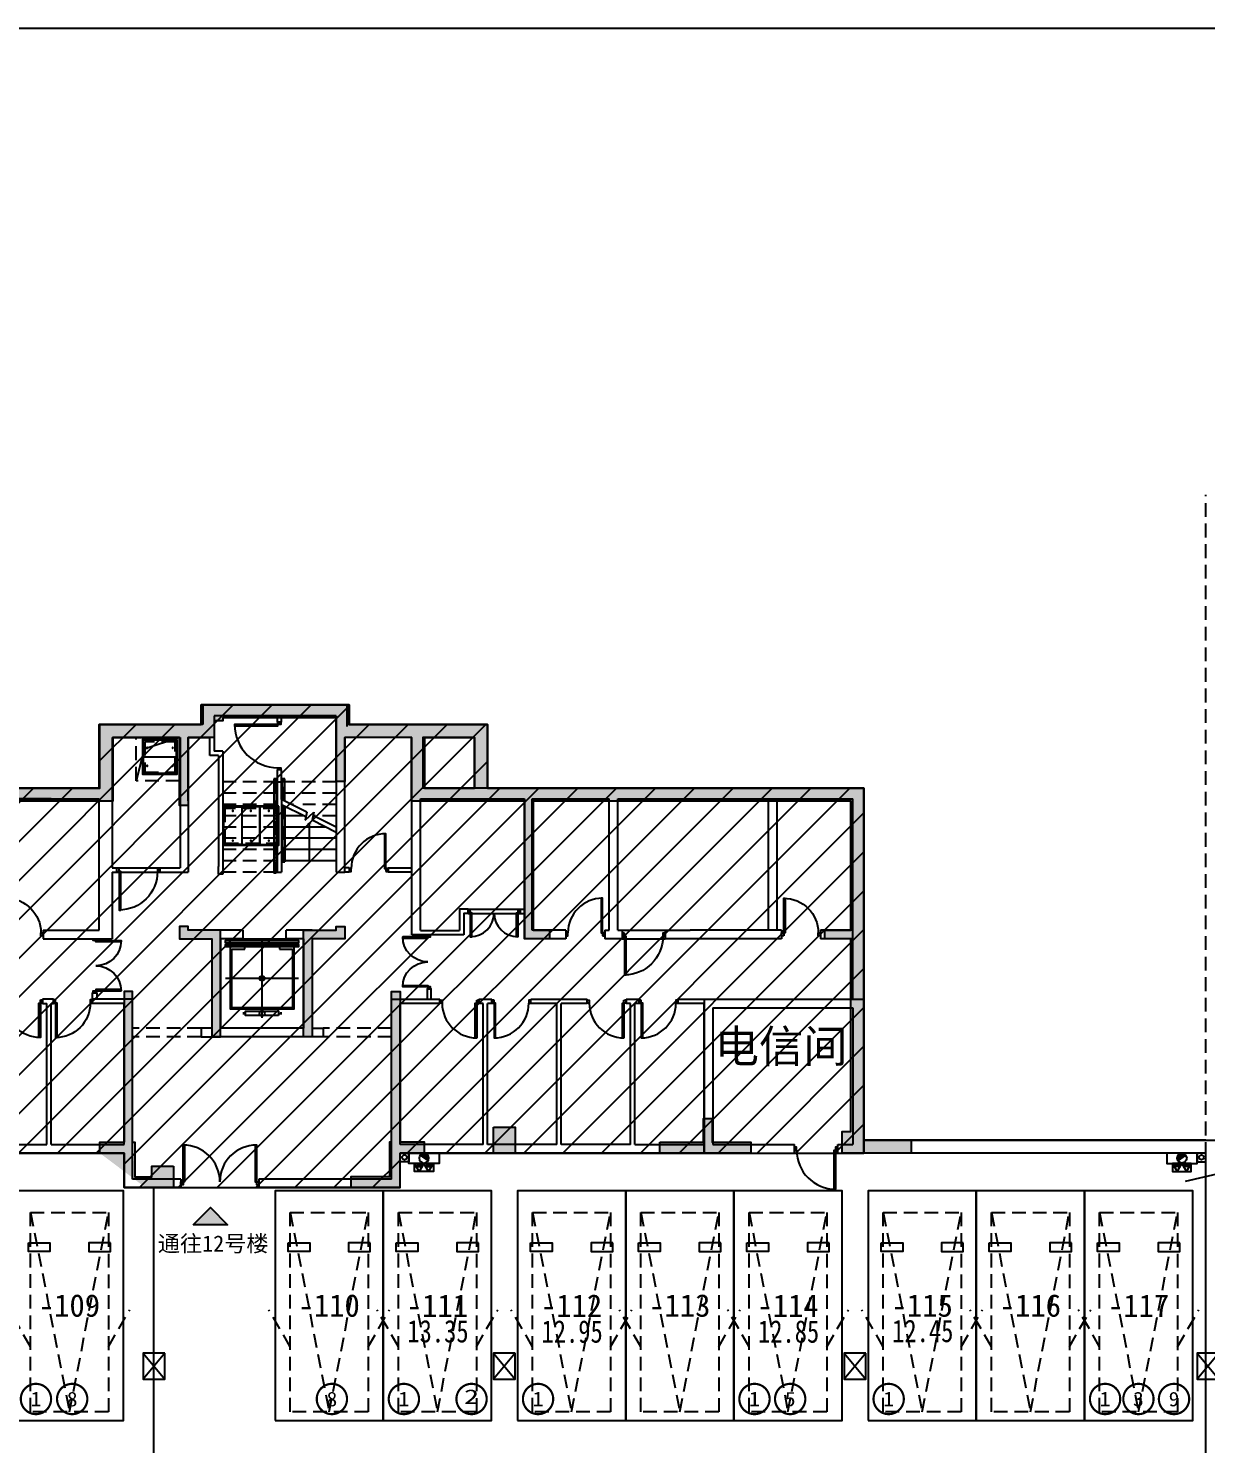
# Model space of a CAD drawing. Header units: millimetres. Extents: x 693907 to 1906102, y -24098 to 332602.
# Drawn here: x 800766 to 827967, y 299912 to 332602 of the extents above; entities that cross this region are included whole.
import ezdxf
from ezdxf.enums import TextEntityAlignment as Align

# ---------------------------------------------------------------- set-up
doc = ezdxf.new("R2010")
doc.units = ezdxf.units.MM
doc.header["$LTSCALE"] = 100
for name, pattern in [('A6-DK-B1F$0$HIDDEN2', [4.7625, 3.175, -1.5875]), ('X-143-BF$0$HIDDEN2', [4.7625, 3.175, -1.5875]), ('XG-CORE-143-BF$0$$0$HIDDEN2', [4.7625, 3.175, -1.5875]), ('XG-CORE-143-BF$0$$0$XG-CORE-143-1F$0$XU-CORE-28F-BF$0$XU-CORE-28F-1F$0$HIDDEN2', [4.7625, 3.175, -1.5875]), ('XG-CORE-143-BF$0$HIDDEN2', [4.7625, 3.175, -1.5875])]:
    doc.linetypes.add(name, pattern=pattern)
doc.layers.get('Defpoints').update_dxf_attribs({"color": 189})
for name, color, linetype in [('-ACO-TTLB', 153, 'Continuous'), ('A-HATCH', 251, 'Continuous'), ('A-ROOM-IDEN', 31, 'Continuous'), ('A-WIND-IDEN', 244, 'Continuous'), ('A6-DK-B1F$0$A-CONC', 30, 'Continuous'), ('A6-DK-B1F$0$A-DOOR', 190, 'Continuous'), ('A6-DK-B1F$0$A-PRKG', 175, 'A6-DK-B1F$0$HIDDEN2'), ('A6-DK-B1F$0$A-PRKG-SIGN', 252, 'Continuous'), ('A6-DK-B1F$0$A-VOID', 221, 'A6-DK-B1F$0$HIDDEN2'), ('A6-DK-B1F$0$A-WALL', 2, 'Continuous'), ('A6-DK-B1F$0$A-X-CLIP', 249, 'Continuous'), ('A6-DK-BG-B1F$0$A-STAIR', 142, 'Continuous'), ('A6-W-B1$0$S-WALL-S', 4, 'Continuous'), ('a_parking_number', 120, 'Continuous'), ('a_parking_price', 211, 'Continuous'), ('h-dxc$0$S-HATCH-X', 251, 'Continuous'), ('TP-DK-1(xhs)$0$P-J-DIM-L', 70, 'Continuous'), ('TP-DK-1(xhs)$0$P-X-L', 240, 'Continuous'), ('TP-DK-1(xhs)$0$P-X-M', 2, 'Continuous'), ('TP-DK-1(xhs)$0$P-X-X', 1, 'Continuous'), ('X-143-BF$0$A-DOOR', 190, 'Continuous'), ('X-143-BF$0$A-DRAIN', 152, 'Continuous'), ('X-143-BF$0$A-HOLE-FLOR', 242, 'Continuous'), ('X-143-BF$0$A-LOWER', 131, 'X-143-BF$0$HIDDEN2'), ('X-143-BF$0$A-STAIR', 142, 'Continuous'), ('X-143-BF$0$A-VOID', 221, 'X-143-BF$0$HIDDEN2'), ('X-143-BF$0$A6-143-BF(12#)$0$$0$A-WALL', 2, 'Continuous'), ('X-143-BF$0$A6-143-BF(12#)$0$A-DOOR', 190, 'Continuous'), ('X-143-BF$0$A6-143-BF(12#)$0$A-WALL', 2, 'Continuous'), ('X-143-BF$0$A6-143-BF(12#)$0$XU-143-SF$0$A-WALL', 2, 'Continuous'), ('X-143-BF$0$X23-BF$0$A-HATCH', 251, 'Continuous'), ('X143-12#-BFdwg$0$xref(dwg引用图层)', 7, 'Continuous'), ('XG-CORE-143-BF$0$$0$A-WALL', 2, 'Continuous'), ('XG-CORE-143-BF$0$$0$XG-CORE-143-1F$0$XU-CORE-28F-BF$0$XU-CORE-28F-1F$0$A-RAIL', 55, 'Continuous'), ('XG-CORE-143-BF$0$A-DRAIN', 152, 'Continuous'), ('XG-CORE-143-BF$0$A-EVTR', 193, 'Continuous'), ('XG-CORE-143-BF$0$A-HATCH', 251, 'Continuous'), ('XG-CORE-143-BF$0$A-INDEX', 134, 'Continuous'), ('XG-CORE-143-BF$0$A-LOWER', 131, 'XG-CORE-143-BF$0$HIDDEN2'), ('XG-CORE-143-BF$0$A-WALL', 2, 'Continuous'), ('XG-CORE-143-BF$0$A6-143-BF(12#)$0$A-DOOR', 190, 'Continuous'), ('XG-CORE-143-BF$0$A6-143-BF(12#)$0$A-STAIR', 142, 'Continuous'), ('XG-CORE-143-BF$0$A6-143-BF(12#)$0$XG-CORE-7F-1F$0$A-STAIR', 142, 'Continuous'), ('xref(dwg引用图层)', 7, 'Continuous')]:
    doc.layers.add(name, color=color, linetype=linetype)
doc.layers.add('A6-W-B1$0$S-EDIT', color=241, linetype='Continuous', plot=False)
doc.layers.add('XG-CORE-143-BF$0$$0$XG-CORE-143-1F$0$XU-CORE-28F-BF$0$XU-CORE-28F-1F$0$-ACO-PLTW', color=220, linetype='XG-CORE-143-BF$0$$0$XG-CORE-143-1F$0$XU-CORE-28F-BF$0$XU-CORE-28F-1F$0$HIDDEN2', plot=False)
doc.layers.add('LVTRY', color=6, linetype='Continuous', lineweight=18)
doc.layers.add('PUB_TEXT', color=7, linetype='Continuous', lineweight=15)
doc.layers.add('yichutu', color=7, linetype='Continuous', true_color=0xffffff, plot=False)
doc.styles.add('-黑体', font='simhei.ttf')
doc.styles.add('华文细黑', font='STXIHEI.TTF')
doc.styles.add('黑体', font='simhei.ttf', dxfattribs={"width": 0.8})

# ---------------------------------------------------------------- blocks, each defined once
blk = doc.blocks.new('*U371')
for points in [[(-850, 35), (-900, 35), (-900, -35), (-850, -35)], [(0, 35), (-50, 35), (-50, -35), (0, -35)], [(-815, -835), (-815, -35), (-850, -35), (-850, -835)]]:
    blk.add_lwpolyline(points, close=True)
blk.add_arc((-850, -35), 800, 270, 0)
blk = doc.blocks.new('*U369')
for points in [[(-85, 835), (-85, 35), (-50, 35), (-50, 835)], [(-900, -35), (-850, -35), (-850, 35), (-900, 35)], [(-50, -35), (0, -35), (0, 35), (-50, 35)]]:
    blk.add_lwpolyline(points, close=True)
blk.add_arc((-50, 35), 800, 90, 180)
blk = doc.blocks.new('*U370')
for points in [[(-815, 835), (-815, 35), (-850, 35), (-850, 835)], [(-850, -35), (-900, -35), (-900, 35), (-850, 35)], [(0, -35), (-50, -35), (-50, 35), (0, 35)]]:
    blk.add_lwpolyline(points, close=True)
blk.add_arc((-850, 35), 800, 0, 90)
blk = doc.blocks.new('*U372')
for points in [[(-1715, 885), (-1715, 35), (-1750, 35), (-1750, 885)], [(-85, 885), (-85, 35), (-50, 35), (-50, 885)], [(-1800, 35), (-1750, 35), (-1750, -35), (-1800, -35)], [(-50, 35), (0, 35), (0, -35), (-50, -35)]]:
    blk.add_lwpolyline(points, close=True)
for centre, start, end in [((-1750, 35), 0, 90), ((-50, 35), 90, 180)]:
    blk.add_arc(centre, 850, start, end)
blk = doc.blocks.new('*U377')
at = {"layer": 'X-143-BF$0$A-DRAIN'}
blk.add_lwpolyline([(50, 50), (50, 850), (850, 850), (850, 50)], close=True, dxfattribs=at)
at = {"layer": 'X-143-BF$0$A-HOLE-FLOR'}
blk.add_lwpolyline([(0, 0), (270, 817), (1000, 1000)], dxfattribs=at)
for points in [[(65, 835), (450, 835), (450, 65), (65, 65)], [(835, 835), (450, 835), (450, 65), (835, 65)]]:
    blk.add_lwpolyline(points, close=True, dxfattribs=at)
at = {"layer": 'X-143-BF$0$A-LOWER'}
for points in [[(0, 1000), (0, 0), (1000, 0), (1000, 1000), (0, 1000)], [(100, 100), (100, 800), (800, 800), (800, 100), (100, 100)]]:
    blk.add_lwpolyline(points, dxfattribs=at)
at = {"layer": 'X-143-BF$0$X23-BF$0$A-HATCH'}
blk.add_lwpolyline([(65, 65), (65, 835), (835, 835), (835, 65)], close=True, dxfattribs=at)
for centre in [(242, 745), (657, 745), (242, 155), (657, 155)]:
    blk.add_circle(centre, 8, dxfattribs=at)
blk = doc.blocks.new('*U379')
for points in [[(-815, 835), (-815, 35), (-850, 35), (-850, 835)], [(-850, -35), (-900, -35), (-900, 35), (-850, 35)], [(0, -35), (-50, -35), (-50, 35), (0, 35)]]:
    blk.add_lwpolyline(points, close=True)
blk.add_arc((-850, 35), 800, 0, 90)
blk = doc.blocks.new('*U380')
at = {"linetype": 'ByBlock', "lineweight": -2}
for points in [[(0, -35), (50, -35), (50, 35), (0, 35)], [(1350, -35), (1400, -35), (1400, 35), (1350, 35)], [(85, -685), (85, -35), (50, -35), (50, -685)], [(1315, -685), (1315, -35), (1350, -35), (1350, -685)]]:
    blk.add_lwpolyline(points, close=True, dxfattribs=at)
for centre, start, end in [((50, -35), 270, 0), ((1350, -35), 180, 270)]:
    blk.add_arc(centre, 650, start, end, dxfattribs=at)
blk = doc.blocks.new('*U381')
at = {"linetype": 'ByBlock', "lineweight": -2}
for points in [[(85, 685), (85, 35), (50, 35), (50, 685)], [(1315, 685), (1315, 35), (1350, 35), (1350, 685)], [(0, 35), (50, 35), (50, -35), (0, -35)], [(1350, 35), (1400, 35), (1400, -35), (1350, -35)]]:
    blk.add_lwpolyline(points, close=True, dxfattribs=at)
for centre, start, end in [((50, 35), 0, 90), ((1350, 35), 90, 180)]:
    blk.add_arc(centre, 650, start, end, dxfattribs=at)
blk = doc.blocks.new('*U375')
at = {"linetype": 'ByBlock', "lineweight": -2}
for points in [[(0, -35), (50, -35), (50, 35), (0, 35)], [(1150, -35), (1200, -35), (1200, 35), (1150, 35)], [(85, -585), (85, -35), (50, -35), (50, -585)], [(1115, -585), (1115, -35), (1150, -35), (1150, -585)]]:
    blk.add_lwpolyline(points, close=True, dxfattribs=at)
for centre, start, end in [((50, -35), 270, 0), ((1150, -35), 180, 270)]:
    blk.add_arc(centre, 550, start, end, dxfattribs=at)
blk = doc.blocks.new('X-143-BF')
at = {"layer": 'X-143-BF$0$A-STAIR', "linetype": 'ByBlock'}
for points in [[(38390, 7900), (39390, 7900)], [(38390, 7800), (39390, 7800)], [(46510, 6940), (47710, 6940)], [(46510, 6840), (47710, 6840)], [(50065, 6460), (51065, 6460)], [(50065, 6260), (51065, 6260)]]:
    blk.add_lwpolyline(points, dxfattribs=at)
at = {"layer": 'X-143-BF$0$A-VOID'}
for points in [[(40340, 4190), (38760, 4190)], [(40340, 3990), (38760, 3990)], [(44740, 4190), (43160, 4190)], [(44740, 3990), (43160, 3990)]]:
    blk.add_lwpolyline(points, dxfattribs=at)
at = {"layer": 'X-143-BF$0$A6-143-BF(12#)$0$$0$A-WALL'}
for p, q in [((40380, 11210), (39850, 11210)), ((40040, 10910), (40540, 10910)), ((40040, 9560), (40040, 10910))]:
    blk.add_line(p, q, dxfattribs=at)
at = {"layer": 'X-143-BF$0$A6-143-BF(12#)$0$A-WALL', "linetype": 'ByBlock'}
blk.add_line((40040, 9380), (40040, 7980), dxfattribs=at)
at = {"layer": 'X-143-BF$0$A6-143-BF(12#)$0$XU-143-SF$0$A-WALL'}
for p, q in [((37990, 9740), (37990, 11210)), ((37990, 11210), (39860, 11210)), ((38290, 10910), (39860, 10910)), ((39860, 10910), (39860, 7900)), ((17560, 9740), (37990, 9740)), ((36875, 9490), (35690, 9490)), ((35690, 9490), (37990, 9490)), ((45910, 9740), (45460, 9740)), ((55650, 9740), (45910, 9740)), ((45910, 9490), (47810, 9490)), ((47810, 6460), (47810, 9490)), ((47990, 9490), (49765, 9490)), ((47990, 6460), (47990, 9490)), ((47990, 6460), (47990, 9490)), ((49765, 6460), (49765, 9490)), ((49965, 9490), (51640, 9490)), ((49965, 6460), (49965, 9490)), ((51640, 9490), (55400, 9490)), ((55400, 7075), (55400, 9490)), ((55650, 4860), (55650, 9740)), ((37990, 6460), (37990, 9440)), ((38290, 7900), (38390, 7900)), ((39390, 7900), (39860, 7900)), ((38290, 7800), (38390, 7800)), ((39390, 7800), (40040, 7800)), ((55400, 4860), (55400, 7075)), ((36690, 6460), (37990, 6460)), ((36690, 6260), (38290, 6260)), ((40590, 6260), (40590, 3990)), ((42910, 6260), (42910, 3990)), ((43670, 6260), (43670, 6260)), ((46410, 6350), (45210, 6350)), ((48765, 6260), (47810, 6260)), ((48765, 6460), (47990, 6460)), ((50065, 6260), (49665, 6260)), ((53750, 6260), (51065, 6260)), ((53750, 6460), (51640, 6460)), ((55400, 6460), (54650, 6460)), ((55400, 6260), (54650, 6260)), ((36930, 4860), (36680, 4860)), ((36680, 4760), (36780, 4760)), ((36780, 1510), (36780, 4760)), ((36880, 1510), (36880, 4760)), ((36880, 4760), (36930, 4760)), ((38560, 1510), (38560, 4760)), ((38560, 1510), (38560, 4760)), ((38760, 710), (38760, 4860)), ((44740, 710), (44740, 4860)), ((44940, 1510), (44940, 4760)), ((44940, 1510), (44940, 4760)), ((45860, 4760), (44940, 4760)), ((46860, 4760), (46760, 4760)), ((46860, 1510), (46860, 4760)), ((47060, 4760), (46960, 4760)), ((46960, 1510), (46960, 4760)), ((48560, 4760), (47960, 4760)), ((48560, 1510), (48560, 4760)), ((49260, 4760), (48660, 4760)), ((49260, 4760), (48660, 4760)), ((48660, 1510), (48660, 4760)), ((50260, 4760), (50160, 4760)), ((50260, 1510), (50260, 4760)), ((50460, 4760), (50360, 4760)), ((50360, 1510), (50360, 4760)), ((51960, 4760), (51360, 4760)), ((51960, 1310), (51960, 4760)), ((42910, 3990), (41200, 3990)), ((38560, 1310), (16990, 1310)), ((35100, 1510), (36780, 1510)), ((36880, 1510), (38560, 1510)), ((38560, 510), (38560, 1310)), ((46860, 1510), (44940, 1510)), ((51960, 1310), (44940, 1310)), ((44940, 510), (44940, 1310)), ((48560, 1510), (46960, 1510)), ((50260, 1510), (48660, 1510)), ((50360, 1510), (51960, 1510)), ((55650, 1310), (55649, 1309)), ((39875, 710), (39875, 510)), ((41675, 710), (41675, 510))]:
    blk.add_line(p, q, dxfattribs=at)
at = {"layer": 'X-143-BF$0$A6-143-BF(12#)$0$XU-143-SF$0$A-WALL', "linetype": 'ByBlock'}
for p, q in [((46960, 11210), (43710, 11210)), ((46960, 9740), (46960, 11210)), ((38290, 10910), (38290, 7900)), ((43660, 7800), (43660, 10910)), ((45210, 10910), (43660, 10910)), ((45210, 6350), (45210, 10910)), ((45410, 9490), (45910, 9490)), ((45410, 6450), (45410, 9490)), ((46660, 9490), (47810, 9490)), ((47810, 9490), (47810, 6260)), ((53450, 6460), (53450, 9490)), ((53650, 6460), (53650, 9490)), ((38390, 7900), (38390, 7800)), ((39390, 7900), (39390, 7800)), ((43760, 7900), (43660, 7900)), ((43760, 7900), (43760, 7800)), ((44660, 7900), (44660, 7800)), ((44660, 7900), (45210, 7900)), ((38290, 7800), (38290, 6260)), ((43760, 7800), (43660, 7800)), ((45210, 7800), (44660, 7800)), ((36690, 6460), (36690, 6260)), ((45160, 6350), (45160, 6350)), ((45410, 6450), (46310, 6450)), ((48765, 6460), (48765, 6260)), ((49665, 6460), (49665, 6260)), ((49665, 6460), (49765, 6460)), ((49965, 6460), (50065, 6460)), ((50065, 6460), (50065, 6260)), ((51065, 6460), (51640, 6460)), ((51065, 6460), (51065, 6260)), ((36680, 4760), (36680, 4860)), ((36930, 4760), (36930, 4860)), ((37830, 4760), (37830, 4860)), ((38760, 4860), (37830, 4860)), ((38560, 4760), (37830, 4760)), ((44740, 4860), (45860, 4860)), ((45860, 4760), (45860, 4860)), ((46760, 4860), (47060, 4860)), ((46760, 4760), (46760, 4860)), ((47060, 4760), (47060, 4860)), ((47960, 4860), (49260, 4860)), ((47960, 4760), (47960, 4860)), ((49260, 4760), (49260, 4860)), ((50160, 4860), (50460, 4860)), ((50160, 4760), (50160, 4860)), ((50460, 4760), (50460, 4860)), ((51360, 4860), (51960, 4860)), ((51360, 4760), (51360, 4860)), ((41200, 3990), (40590, 3990)), ((39875, 710), (38760, 710)), ((44740, 710), (41675, 710)), ((39875, 510), (38560, 510)), ((44940, 510), (41675, 510))]:
    blk.add_line(p, q, dxfattribs=at)
for points in [[(46660, 9740), (46660, 10910), (45460, 10910), (45460, 9740)], [(46510, 6840), (46510, 6940)], [(47710, 6940), (47710, 6840)], [(53750, 6460), (53750, 6260)], [(54650, 6460), (54650, 6260)], [(37830, 4860), (37830, 5010), (37930, 5010), (37930, 4860)], [(45660, 4860), (45660, 5100), (45560, 5100), (45560, 4860)]]:
    blk.add_lwpolyline(points, dxfattribs=at)
at = {"layer": 'X-143-BF$0$A6-143-BF(12#)$0$XU-143-SF$0$A-WALL'}
for points in [[(46510, 6940), (46310, 6940), (46310, 6450)], [(47710, 6940), (47810, 6940)], [(46510, 6840), (46410, 6840), (46410, 6350)], [(47710, 6840), (47810, 6840)], [(40590, 4190), (40340, 4190), (40340, 3990), (40590, 3990)], [(42910, 4190), (43160, 4190), (43160, 3990), (42910, 3990)]]:
    blk.add_lwpolyline(points, dxfattribs=at)
at = {"layer": 'X-143-BF$0$A-DOOR'}
blk.add_blockref('*U375', (46510, 6890), dxfattribs=at)
at = {"layer": 'X-143-BF$0$A-DOOR', "xscale": -0.892857142857143, "yscale": 0.892857142857143, "zscale": 0.892857142857143, "rotation": 90}
for name, p in [('*U380', (37880, 6260)), ('*U381', (45610, 6350))]:
    blk.add_blockref(name, p, dxfattribs=at)
at = {"layer": 'X-143-BF$0$A-LOWER', "xscale": -1, "rotation": 90.0166156254405}
blk.add_blockref('*U377', (39840, 10910), dxfattribs=at)
at = {"layer": 'X-143-BF$0$A6-143-BF(12#)$0$A-DOOR', "rotation": 179.9999999710517}
for name, p in [('*U371', (43760, 7850)), ('*U371', (48765, 6360)), ('*U370', (45860, 4805)), ('*U369', (47060, 4805)), ('*U370', (49260, 4805)), ('*U369', (50460, 4805))]:
    blk.add_blockref(name, p, dxfattribs=at)
at = {"layer": 'X-143-BF$0$A6-143-BF(12#)$0$A-DOOR', "xscale": -1.111111111111111, "yscale": 1.111111111111111, "zscale": 1.111111111111111, "rotation": 180}
for p in [(39390, 7850), (51065, 6350)]:
    blk.add_blockref('*U379', p, dxfattribs=at)
at = {"layer": 'X-143-BF$0$A6-143-BF(12#)$0$A-DOOR', "xscale": -1, "rotation": 180}
for name, p in [('*U371', (36690, 6360)), ('*U371', (54650, 6360)), ('*U369', (36680, 4810)), ('*U370', (37830, 4810))]:
    blk.add_blockref(name, p, dxfattribs=at)
at = {"layer": 'X-143-BF$0$A6-143-BF(12#)$0$A-DOOR'}
blk.add_blockref('*U372', (41675, 610), dxfattribs=at)
blk = doc.blocks.new('*U362')
blk.add_line((0, 1747), (0, 0))
at = {"const_width": 20}
blk.add_lwpolyline([(-103, 1694), (0, 1747), (103, 1694)], dxfattribs=at)
at = {"const_width": 45}
blk.add_lwpolyline([(-6, -22, 1), (6, 22, 1)], format="xyb", close=True, dxfattribs=at)
blk = doc.blocks.new('XG-CORE-143-BF$0$A-Well-plan-1200x1200')
blk.add_lwpolyline([(-50, 850), (1250, 850), (1250, -50), (-50, -50)], close=True)
at = {"layer": 'XG-CORE-143-BF$0$A-HATCH'}
for points in [[(-20, 835), (392, 835), (392, -35), (-20, -35)], [(392, 835), (808, 835), (808, -35), (392, -35)], [(1220, 835), (808, 835), (808, -35), (1220, -35)]]:
    blk.add_lwpolyline(points, close=True, dxfattribs=at)
for centre in [(185, 745), (600, 745), (1015, 745), (185, 55), (600, 55), (1015, 55)]:
    blk.add_circle(centre, 8, dxfattribs=at)
at = {"layer": 'XG-CORE-143-BF$0$A-LOWER'}
blk.add_lwpolyline([(0, 800), (1200, 800), (1200, 0), (0, 0)], close=True, dxfattribs=at)
blk = doc.blocks.new('*U363')
for points in [[(-85, 1035), (-85, 35), (-50, 35), (-50, 1035)], [(-1100, 35), (-1050, 35), (-1050, -35), (-1100, -35)], [(-50, 35), (0, 35), (0, -35), (-50, -35)]]:
    blk.add_lwpolyline(points, close=True)
blk.add_arc((-50, 35), 1000, 90, 180)
blk = doc.blocks.new('XG-CORE-143-BF$0$A-EVTR-a')
for p, q in [((-430, 1700), (-430, 1750)), ((-380, 1725), (-430, 1725)), ((0, 1825), (0, 0)), ((380, 1725), (430, 1725)), ((430, 1700), (430, 1750)), ((844, 915), (-844, 915)), ((550, 0), (-550, 0))]:
    blk.add_line(p, q)
for points in [[(-380, 1775), (380, 1775), (380, 1675), (-380, 1675)], [(844, 190), (844, 130), (-844, 130), (-844, 190)], [(844, 100), (844, 40), (-844, 40), (-844, 100)]]:
    blk.add_lwpolyline(points, close=True)
for points in [[(-731, 190), (-731, 1625), (731, 1625), (731, 190)], [(-700, 245), (-700, 1595), (700, 1595), (700, 245)], [(-400, 245), (-700, 245)], [(-400, 190), (-400, 245)], [(700, 245), (400, 245)], [(400, 245), (400, 190)]]:
    blk.add_lwpolyline(points)
blk.add_circle((0, 1725), 60)
blk.add_ellipse((0, 915), major_axis=(-60.1, 0), ratio=0.918919, start_param=-1.570796, end_param=4.712389)
blk = doc.blocks.new('XG-CORE-143-BF')
at = {"layer": 'XG-CORE-143-BF$0$$0$A-WALL'}
for p, q in [((11840, 11660), (11840, 11160)), ((11840, 11660), (15170, 11660)), ((15170, 11660), (15170, 11210)), ((12090, 11410), (12090, 7800)), ((12090, 11410), (14910, 11410)), ((13350, 11260), (13350, 11410)), ((13450, 11410), (13450, 11260)), ((14910, 11410), (14910, 10590)), ((15170, 11210), (15700, 11210)), ((15510, 10910), (15010, 10910)), ((15010, 10490), (15010, 10910)), ((15510, 9445), (15510, 10910)), ((14710, 10590), (14910, 10590)), ((14710, 10590), (14710, 7750)), ((14810, 10490), (14810, 9445)), ((14810, 10490), (15010, 10490)), ((13350, 9474), (13350, 10160)), ((13450, 10160), (13450, 7800)), ((13350, 9474), (13350, 7800)), ((14810, 9445), (14810, 7930)), ((12640, 6460), (13240, 6460)), ((12840, 6260), (12840, 4190)), ((12840, 6260), (13240, 6260)), ((14240, 6460), (14960, 6460)), ((14240, 6260), (14760, 6260)), ((14760, 6260), (14760, 4190)), ((12840, 4190), (13250, 4190)), ((13240, 4190), (14760, 4190))]:
    blk.add_line(p, q, dxfattribs=at)
at = {"layer": 'XG-CORE-143-BF$0$$0$A-WALL', "linetype": 'XG-CORE-143-BF$0$HIDDEN2'}
for points in [[(13350, 11260), (13450, 11260)], [(13350, 10160), (13450, 10160)], [(13240, 6260), (13240, 6460)], [(14240, 6260), (14240, 6460)]]:
    blk.add_lwpolyline(points, dxfattribs=at)
at = {"layer": 'XG-CORE-143-BF$0$$0$A-WALL', "linetype": 'ByBlock'}
blk.add_lwpolyline([(14710, 7750), (14710, 7750), (14810, 7750), (14810, 7930)], dxfattribs=at)
at = {"layer": 'XG-CORE-143-BF$0$$0$A-WALL'}
for points in [[(12090, 7800), (11890, 7800)], [(13450, 7800), (13350, 7800)]]:
    blk.add_lwpolyline(points, dxfattribs=at)
at = {"layer": 'XG-CORE-143-BF$0$$0$XG-CORE-143-1F$0$XU-CORE-28F-BF$0$XU-CORE-28F-1F$0$-ACO-PLTW'}
for p, q in [((13300, 9449), (13300, 9930)), ((13300, 9930), (13350, 9930)), ((13450, 9930), (13500, 9930)), ((13500, 9930), (13500, 7775)), ((13300, 9336), (13300, 8035))]:
    blk.add_line(p, q, dxfattribs=at)
at = {"layer": 'XG-CORE-143-BF$0$$0$XG-CORE-143-1F$0$XU-CORE-28F-BF$0$XU-CORE-28F-1F$0$A-RAIL'}
for p, q in [((13275, 9436), (13275, 9955)), ((13275, 9955), (13350, 9955)), ((13325, 9461), (13325, 9905)), ((13325, 9905), (13350, 9905)), ((13450, 9955), (13525, 9955)), ((13450, 9905), (13475, 9905)), ((13475, 9905), (13475, 7775)), ((13525, 9955), (13525, 7775)), ((13275, 9323), (13275, 8035)), ((13325, 9349), (13325, 8035))]:
    blk.add_line(p, q, dxfattribs=at)
for points in [[(13325, 8035), (13275, 8035)], [(13475, 7775), (13525, 7775)]]:
    blk.add_lwpolyline(points, dxfattribs=at)
at = {"layer": 'XG-CORE-143-BF$0$A-WALL', "linetype": 'ByBlock'}
blk.add_line((15510, 9445), (15510, 7800), dxfattribs=at)
at = {"layer": 'XG-CORE-143-BF$0$A6-143-BF(12#)$0$A-STAIR', "linetype": 'XG-CORE-143-BF$0$$0$HIDDEN2'}
for p, q in [((12090, 9880), (13350, 9880)), ((13450, 9880), (14700, 9880)), ((12090, 9620), (13350, 9620)), ((13450, 9620), (14700, 9620)), ((12090, 9360), (12859, 9360)), ((13450, 9360), (14700, 9360)), ((12090, 9100), (12611, 9100)), ((13450, 9100), (14700, 9100)), ((13450, 8840), (14700, 8840)), ((13450, 8580), (14700, 8580)), ((13450, 8320), (14700, 8320)), ((13450, 8060), (14700, 8060)), ((13450, 7800), (14700, 7800))]:
    blk.add_line(p, q, dxfattribs=at)
at = {"layer": 'XG-CORE-143-BF$0$A6-143-BF(12#)$0$A-STAIR'}
for p, q in [((12766, 9180), (13350, 9474)), ((13350, 9362), (12788, 9079)), ((13078, 9360), (13117, 9360)), ((12090, 8833), (12624, 9107)), ((12646, 9006), (12090, 8720)), ((12323, 8840), (13350, 8840)), ((12830, 9100), (13350, 9100)), ((12090, 8580), (13350, 8580)), ((12090, 8320), (13350, 8320)), ((12090, 8060), (13350, 8060)), ((13450, 7800), (13350, 7800))]:
    blk.add_line(p, q, dxfattribs=at)
blk.add_lwpolyline([(13450, 9880), (13350, 9880)], dxfattribs=at)
at = {"layer": 'XG-CORE-143-BF$0$A6-143-BF(12#)$0$XG-CORE-7F-1F$0$A-STAIR'}
for p, q in [((12806, 8997), (12608, 9180)), ((12608, 9180), (12646, 9006)), ((12766, 9180), (12806, 8997))]:
    blk.add_line(p, q, dxfattribs=at)
at = {"layer": 'XG-CORE-143-BF$0$A-DRAIN'}
blk.add_blockref('XG-CORE-143-BF$0$A-Well-plan-1200x1200', (13460, 8470), dxfattribs=at)
at = {"layer": 'XG-CORE-143-BF$0$A-EVTR', "xscale": -1, "rotation": 180}
blk.add_blockref('XG-CORE-143-BF$0$A-EVTR-a', (13800, 6260), dxfattribs=at)
at = {"layer": 'XG-CORE-143-BF$0$A-INDEX', "xscale": -0.5, "yscale": 0.5, "zscale": 0.5, "rotation": 1.16157689039662e-05}
blk.add_blockref('*U362', (12715, 8060), dxfattribs=at)
at = {"layer": 'XG-CORE-143-BF$0$A6-143-BF(12#)$0$A-DOOR', "xscale": -1, "rotation": 270}
blk.add_blockref('*U363', (13400, 11260), dxfattribs=at)
blk = doc.blocks.new('X143-12#-BFdwg')
at = {"layer": 'X143-12#-BFdwg$0$xref(dwg引用图层)', "xscale": -1, "rotation": 359.9999862367019}
blk.add_blockref('XG-CORE-143-BF', (55550, 0), dxfattribs=at)
at = {"layer": 'X143-12#-BFdwg$0$xref(dwg引用图层)'}
blk.add_blockref('X-143-BF', (0, 0), dxfattribs=at)
blk = doc.blocks.new('w-dxc', base_point=(5421, -136594))
at = {"color": 0, "linetype": 'ByBlock'}
for points in [[(5321, -126854), (15471, -126854), (15471, -125384), (17211, -125384), (17211, -124934), (20631, -124934), (20631, -125384), (22971, -125384), (22971, -126854), (35071, -126854), (35071, -126854), (37831, -126854), (37831, -126854), (43421, -126854), (43421, -125384), (45761, -125384), (45761, -124934), (49181, -124934), (49181, -125384), (50921, -125384)], [(45261, -125684), (43721, -125684), (43721, -127154), (41111, -127154)], [(52381, -126854), (61071, -126854), (61071, -126854), (61071, -134984), (62169, -134984), (62169, -135284), (61071, -135284), (61071, -135284), (60571, -135284), (60571, -134784), (60771, -134784), (60771, -130334), (60171, -130334), (60171, -130134), (60771, -130134), (60771, -127155), (53431, -127154), (53431, -130134), (53811, -130134), (53811, -130334), (53231, -130334), (53231, -127154), (50621, -127154), (50621, -125684), (49081, -125684), (49081, -126704), (48881, -126704), (48881, -125234), (46261, -125234), (46261, -125304), (46061, -125304), (46061, -125684), (45461, -125684), (45461, -127254), (45261, -127254), (45261, -125684)], [(50921, -125384), (52381, -125384), (52381, -126854)], [(50921, -125684), (52081, -125684), (52081, -126854)], [(50921, -125684), (50921, -126854), (52081, -126854)], [(46011, -132604), (46211, -132604), (46211, -130134), (46211, -130134), (46211, -130134), (45461, -130134), (45461, -130054), (45261, -130054), (45261, -130334), (46011, -130334), (46011, -132604)], [(48331, -132604), (48131, -132604), (48131, -130134), (48131, -130134), (48131, -130134), (48881, -130134), (48881, -130054), (49081, -130054), (49081, -130334), (48331, -130334), (48331, -132604)], [(45121, -135584), (45121, -136084), (43981, -136084), (43981, -135284), (43421, -135284), (43421, -135034), (43981, -135034), (43981, -135034)], [(44181, -135034), (44181, -135034), (44181, -135034), (44231, -135034), (44231, -135834), (44621, -135834), (44621, -135584), (45121, -135584)], [(50161, -135034), (50161, -135034), (50161, -135034), (50111, -135034), (50111, -135834), (49221, -135834), (49221, -136084), (50361, -136084), (50361, -135284), (50921, -135284)], [(50921, -135284), (50921, -135034), (50361, -135034), (50361, -135034)], [(44481, -136084), (43981, -136084), (43981, -135484)]]:
    blk.add_lwpolyline(points, dxfattribs=at)
for points in [[(44181, -131754), (44181, -131554), (43981, -131554), (43981, -135034)], [(50161, -131754), (50161, -131554), (50361, -131554), (50361, -135034)], [(44181, -135034), (44181, -131754), (44181, -131754)], [(50161, -135034), (50161, -131754), (50161, -131754)]]:
    blk.add_lwpolyline(points)
for points in [[(52521, -134684), (53021, -134684), (53021, -135284), (52521, -135284)], [(56361, -135034), (57371, -135034), (57371, -134484), (57571, -134484), (57571, -135034), (58461, -135034), (58461, -135284), (56361, -135284)]]:
    blk.add_lwpolyline(points, close=True, dxfattribs=at)
blk = doc.blocks.new('h-dxc', base_point=(171285, -107859))
at = {"layer": 'h-dxc$0$S-HATCH-X'}
h = blk.add_hatch(color=256, dxfattribs=at)
h.paths.add_polyline_path([(181635, -96949), (181335, -96949), (181635, -96949), (181635, -96949), (183175, -96949), (183175, -97969), (183375, -97969), (183375, -96949), (183375, -96499), (185995, -96499), (185995, -96569), (186195, -96569), (186195, -96949), (186795, -96949), (186795, -98519), (186995, -98519), (186995, -96949), (188535, -96949), (188535, -98419), (191145, -98419), (191145, -101599), (191725, -101599), (191725, -101399), (191345, -101399), (191345, -98419), (198785, -98419), (198785, -101399), (198085, -101399), (198085, -101599), (198985, -101599), (198985, -98419), (199135, -98419), (199135, -101599), (200035, -101599), (200035, -101399), (199335, -101399), (199335, -98419), (201235, -98419), (201235, -98419), (203395, -98419), (203395, -98419), (206775, -98419), (206775, -101399), (206395, -101399), (206395, -101599), (206975, -101599), (206975, -98419), (209585, -98419), (209585, -96949), (211125, -96949), (211125, -98519), (211325, -98519), (211325, -96949), (211925, -96949), (211925, -96569), (212125, -96569), (212125, -96499), (214745, -96499), (214745, -97969), (214945, -97969), (214945, -96949), (216485, -96949), (216485, -98419), (217945, -98419), (217945, -98119), (217945, -98119), (217945, -98419), (219095, -98419), (219095, -101599), (219675, -101599), (219675, -101399), (219295, -101399), (219295, -98419), (226635, -98420), (226635, -101399), (226035, -101399), (226035, -101599), (226635, -101599), (226635, -106049), (226435, -106049), (226435, -106549), (226935, -106549), (226935, -106549), (228033, -106549), (228033, -106249), (226935, -106249), (226935, -98119), (216785, -98119), (216785, -96949), (217945, -96949), (217945, -98119), (218245, -98119), (218245, -96649), (215045, -96649), (215045, -96199), (211625, -96199), (211625, -96649), (209285, -96649), (209285, -98119), (203695, -98119), (203695, -98119), (200935, -98119), (200935, -98119), (188835, -98119), (188835, -96649), (186495, -96649), (186495, -96199), (183075, -96199), (183075, -96649), (181335, -96649), (181335, -98119), (171185, -98119), (171185, -100419), (170585, -100419), (170585, -98419), (171185, -98419), (171185, -98119), (170285, -98119), (170285, -100719), (171185, -100719), (171185, -106549), (171185, -106549), (171585, -106549), (171585, -106549), (181895, -106549), (181895, -107349), (182435, -107349), (182435, -109357), (182735, -109357), (182735, -107349), (183035, -107349), (183035, -107049), (182195, -107049), (182195, -106249), (182095, -106249), (181895, -106249), (174885, -106249), (174885, -105749), (174685, -105749), (174685, -106249), (171485, -106249), (171485, -101599), (172085, -101599), (172085, -101399), (171485, -101399), (171485, -98419), (178825, -98419), (178825, -101399), (178445, -101399), (178445, -101599), (179025, -101599), (179025, -98419), (181635, -98419)])
h.paths.add_polyline_path([(210045, -103019), (210045, -102819), (209845, -102819), (209845, -106299), (209285, -106299), (209285, -106549), (209845, -106549), (209845, -107349), (210045, -107349), (210985, -107349), (210985, -106849), (210485, -106849), (210485, -107099), (210095, -107099), (210095, -106299), (210045, -106299), (210045, -103019)], flags=17)
h.paths.add_polyline_path([(216025, -103019), (216025, -102819), (216225, -102819), (216225, -106299), (216025, -106299), (216025, -103019)], flags=17)
h.paths.add_polyline_path([(188075, -103019), (188075, -102819), (188275, -102819), (188275, -106299), (188075, -106299), (188075, -103019)], flags=17)
h.paths.add_polyline_path([(182095, -103019), (182095, -102819), (181895, -102819), (181895, -106249), (182095, -106249), (182095, -103019)], flags=17)
h.paths.add_polyline_path([(222225, -106299), (223235, -106299), (223235, -105749), (223435, -105749), (223435, -106299), (224325, -106299), (224325, -106549), (222225, -106549)], flags=17)
h.paths.add_polyline_path([(204285, -106549), (201745, -106549), (201745, -106299), (202635, -106299), (202635, -105749), (202835, -105749), (202835, -106299), (204285, -106299), (204285, -105949), (204785, -105949), (204785, -106549)], flags=17)
h.paths.add_polyline_path([(216785, -106549), (216785, -106299), (216225, -106299), (216025, -106299), (215975, -106299), (215975, -107099), (215085, -107099), (215085, -107349), (216225, -107349), (216225, -106549)], flags=16)
edge = h.paths.add_edge_path(flags=16)
edge.add_line((210095, -107099), (210045, -106299))
edge.add_line((210045, -106299), (210095, -106299))
edge.add_line((210095, -106299), (210095, -106299))
h.paths.add_polyline_path([(211875, -103869), (212075, -103869), (212075, -101399), (211325, -101399), (211325, -101319), (211125, -101319), (211125, -101599), (211875, -101599)], flags=17)
h.paths.add_polyline_path([(214195, -103869), (213995, -103869), (213995, -101399), (214745, -101399), (214745, -101319), (214945, -101319), (214945, -101599), (214195, -101599)], flags=17)
h.paths.add_polyline_path([(218385, -105949), (218885, -105949), (218885, -106549), (218385, -106549)], flags=17)
h.paths.add_polyline_path([(190585, -105949), (191085, -105949), (191085, -106549), (190585, -106549)], flags=17)
h.paths.add_polyline_path([(188835, -106549), (188835, -106299), (188275, -106299), (188075, -106299), (188025, -106299), (188025, -107099), (187135, -107099), (187135, -107349), (188275, -107349), (188275, -106549)], flags=17)
h.paths.add_polyline_path([(186245, -103869), (186045, -103869), (186045, -101399), (186795, -101399), (186795, -101319), (186995, -101319), (186995, -101599), (186245, -101599)], flags=17)
h.paths.add_polyline_path([(196375, -106299), (195485, -106299), (195485, -105749), (195285, -105749), (195285, -106299), (194275, -106299), (194275, -106549), (196375, -106549)], flags=17)
h.paths.add_polyline_path([(183925, -103869), (184125, -103869), (184125, -101399), (183375, -101399), (183375, -101319), (183175, -101319), (183175, -101599), (183925, -101599)], flags=17)
h.paths.add_polyline_path([(199335, -106149), (199535, -106149), (199535, -106549), (198585, -106549), (198585, -106149), (198785, -106149), (198785, -104669), (198985, -104669), (198985, -106149), (199135, -106149), (199135, -104669), (199335, -104669)], flags=17)
edge = h.paths.add_edge_path(flags=17)
edge.add_line((210345, -107349), (209845, -107349))
edge.add_line((209845, -107349), (209845, -106549))
edge.add_line((209845, -106549), (209285, -106549))
blk = doc.blocks.new('BF1')
at = {"layer": 'xref(dwg引用图层)'}
for name in ['w-dxc', 'h-dxc']:
    blk.add_blockref(name, (22200, 305315), dxfattribs=at)
blk = doc.blocks.new('TP-DK-1(xhs)$0$PG01.1')
at = {"color": 1}
for p, q in [((108, 187), (0, 0)), ((80, 72), (66, 58)), ((89, 72), (66, 48)), ((99, 72), (66, 39)), ((109, 72), (66, 29)), ((118, 72), (66, 20)), ((128, 72), (66, 10)), ((138, 72), (66, 0)), ((147, 72), (76, 0)), ((150, 65), (85, 0)), ((150, 56), (94, 0)), ((150, 46), (104, 0)), ((216, 0), (108, 187)), ((150, 36), (114, 0)), ((150, 27), (123, 0)), ((150, 17), (133, 0)), ((150, 8), (142, 0)), ((324, 187), (216, 0)), ((296, 72), (282, 58)), ((305, 72), (282, 48)), ((315, 72), (282, 39)), ((325, 72), (282, 29)), ((334, 72), (282, 20)), ((344, 72), (282, 10)), ((354, 72), (282, 0)), ((363, 72), (292, 0)), ((366, 65), (301, 0)), ((366, 56), (310, 0)), ((366, 46), (320, 0)), ((432, 0), (324, 187)), ((366, 36), (330, 0)), ((366, 27), (339, 0)), ((366, 17), (349, 0)), ((366, 8), (358, 0))]:
    blk.add_line(p, q, dxfattribs=at)
at = {"color": 2}
for p, q in [((0, 0), (216, 0)), ((216, 0), (432, 0))]:
    blk.add_line(p, q, dxfattribs=at)
at = {"color": 1}
for points in [[(0, 0), (436, 0), (436, 190), (0, 190)], [(66, 72), (150, 72), (150, 0), (66, 0)], [(282, 72), (366, 72), (366, 0), (282, 0)]]:
    blk.add_lwpolyline(points, close=True, dxfattribs=at)
blk = doc.blocks.new('TP-DK-1(xhs)$0$PG02.4')
blk.add_hatch(color=1).paths.add_polyline_path([(265, 48, 0.699012), (461, 120, 0.141488), (444, 179)])
at = {"color": 1}
blk.add_line((265, 48), (444, 179), dxfattribs=at)
blk.add_lwpolyline([(0, 0), (700, 0), (700, 240), (0, 240)], close=True, dxfattribs=at)
blk.add_circle((350, 120), 111, dxfattribs=at)
blk = doc.blocks.new('TP-DK-1(xhs)')
at = {"layer": 'TP-DK-1(xhs)$0$P-J-DIM-L', "color": 8, "true_color": 0x808080}
for points in [[(67340, 306625), (67340, 306425), (67140, 306425), (67140, 306625)], [(85550, 306625), (85550, 306425), (85750, 306425), (85750, 306625)]]:
    blk.add_lwpolyline(points, close=True, dxfattribs=at)
at = {"layer": 'TP-DK-1(xhs)$0$P-X-L'}
for centre in [(67240, 306525), (85650, 306525)]:
    blk.add_circle(centre, 55, dxfattribs=at)
at = {"layer": 'TP-DK-1(xhs)$0$P-X-M', "extrusion": (0, 0, -1), "zscale": -1, "rotation": 180}
blk.add_blockref('TP-DK-1(xhs)$0$PG01.1', (-67472, 306385), dxfattribs=at)
at = {"layer": 'TP-DK-1(xhs)$0$P-X-M', "extrusion": (0, 0, -1), "xscale": -1, "zscale": -1, "rotation": 180}
blk.add_blockref('TP-DK-1(xhs)$0$PG01.1', (-85418, 306385), dxfattribs=at)
at = {"layer": 'TP-DK-1(xhs)$0$P-X-X', "xscale": -1, "rotation": 180}
blk.add_blockref('TP-DK-1(xhs)$0$PG02.4', (67340, 306625), dxfattribs=at)
at = {"layer": 'TP-DK-1(xhs)$0$P-X-X', "rotation": 180}
blk.add_blockref('TP-DK-1(xhs)$0$PG02.4', (85550, 306625), dxfattribs=at)
blk = doc.blocks.new('A6-W-B1$0$Z-2')
at = {"layer": 'A6-W-B1$0$S-EDIT'}
for p, q in [((72869, 44139), (73369, 43539)), ((73369, 44139), (72869, 43539))]:
    blk.add_line(p, q, dxfattribs=at)
at = {"layer": 'A6-W-B1$0$S-WALL-S', "color": 0, "linetype": 'ByBlock', "lineweight": -2}
blk.add_lwpolyline([(73369, 44139), (72869, 44139), (72869, 43539), (73369, 43539), (73369, 44139)], dxfattribs=at)
blk = doc.blocks.new('A6-W-B1', base_point=(85957, 40190))
at = {"layer": 'A6-W-B1$0$S-WALL-S'}
blk.add_lwpolyline([(179807, 346815), (179807, 346815), (179807, 334190), (179507, 334190), (179507, 346815), (172007, 346815), (172007, 334190), (171707, 334190), (171707, 346815), (163807, 346815), (163807, 347115), (180007, 347115), (180007, 346815), (179807, 346815)], dxfattribs=at)
for p in [(74288, 298050), (82388, 298050), (90488, 298050), (98638, 298050)]:
    blk.add_blockref('A6-W-B1$0$Z-2', p, dxfattribs=at)
blk = doc.blocks.new('yct-1189-841-356700-252300-300-0.0')
at = {"layer": 'yichutu', "color": 7, "true_color": 0xffffff}
blk.add_lwpolyline([(0, 0), (0, 252300), (356700, 252300), (356700, 0)], close=True, dxfattribs=at)
blk = doc.blocks.new('A6-DK-BG-B1F')
at = {"layer": 'A6-DK-BG-B1F$0$A-STAIR'}
blk.add_line((61450, 254550), (61450, 305825, 0), dxfattribs=at)
blk = doc.blocks.new('dttc')
at = {"layer": 'A-HATCH'}
h = blk.add_hatch(dxfattribs=at)
h.set_pattern_fill('ANSI31', color=256, scale=200)
h.paths.add_polyline_path([(77850, 315055), (69160, 315055), (69160, 316525), (65960, 316525), (65960, 316975), (62540, 316975), (62540, 316525), (60190, 316525), (60190, 315055), (39760, 315055), (39760, 316525), (37410, 316525), (37410, 316975), (33990, 316975), (33990, 316525), (32240, 316525), (32250, 315055), (21200, 315055), (21200, 312455), (22100, 312455), (22099, 306625), (32810, 306625), (32810, 305825), (39190, 305825), (39190, 306625), (60760, 306625), (60760, 305825), (67140, 305825), (67140, 306625), (77850, 306625)])
blk.add_lwpolyline([(39190, 306625), (60760, 306625), (60760, 305825), (67140, 305825), (67140, 306625), (77850, 306625), (77850, 315055), (69160, 315055), (69160, 316525), (65960, 316525), (65960, 316975), (62540, 316975), (62540, 316525), (60190, 316525), (60190, 315055), (39760, 315055)], dxfattribs=at)
blk = doc.blocks.new('A6-DK-B1F$0$标准车位')
blk.add_lwpolyline([(350, 4600), (1250, 0), (2150, 4600)])
blk.add_lwpolyline([(350, 4600), (2150, 4600), (2150, 0), (350, 0)], close=True)
at = {"layer": 'A6-DK-B1F$0$A-PRKG-SIGN'}
for points in [[(0, -200), (2500, -200), (2500, 5100), (0, 5100)], [(300, 3900), (800, 3900), (800, 3700), (300, 3700)], [(2200, 3900), (1700, 3900), (1700, 3700), (2200, 3700)]]:
    blk.add_lwpolyline(points, close=True, dxfattribs=at)
at = {"layer": 'Defpoints', "color": 8, "linetype": 'A6-DK-B1F$0$HIDDEN2', "extrusion": (-5.18032e-09, 4.96178e-22, 1), "elevation": 0}
for points in [[(350, 1500), (-145, 2357)], [(2150, 1500), (2645, 2357)]]:
    blk.add_lwpolyline(points, dxfattribs=at)
blk = doc.blocks.new('*U455')
at = {"color": 0, "linetype": 'ByBlock', "lineweight": -2}
for points in [[(-35, 1000), (-35, 950), (35, 950), (35, 1000)], [(-935, 85), (-35, 85), (-35, 50), (-935, 50)], [(-35, 50), (-35, 0), (35, 0), (35, 50)]]:
    blk.add_lwpolyline(points, close=True, dxfattribs=at)
blk.add_arc((-35, 50), 900, 90, 180, dxfattribs=at)

msp = doc.modelspace()

# ---------------------------------------------------------------- hatches: boundary and pattern name
at = {"layer": 'A-HATCH'}
h = msp.add_hatch(color=256, dxfattribs=at)
h.dxf.hatch_style = 1
h.paths.add_polyline_path([(804571.6, 304963), (804971.6, 305363), (805371.6, 304963)])

# ---------------------------------------------------------------- linework, layer by layer
at = {"layer": 'A-WIND-IDEN', "elevation": 0}
msp.add_lwpolyline([(804571.6, 304963), (804971.6, 305363), (805371.6, 304963)], close=True, dxfattribs=at)
at = {"layer": 'A6-DK-B1F$0$A-CONC'}
for p, q in [((827966.9, 306925), (820066.9, 306925)), ((827966.9, 306625), (820066.9, 306625)), ((827966.9, 289550), (827966.9, 306079.9))]:
    msp.add_line(p, q, dxfattribs=at)
at = {"layer": 'A6-DK-B1F$0$A-VOID'}
msp.add_line((827966.9, 306079.9), (827966.9, 321830), dxfattribs=at)
at = {"layer": 'A6-DK-B1F$0$A-WALL'}
for p, q in [((816376.9, 310175), (816376.9, 306625)), ((816376.9, 310175), (820066.9, 310175)), ((816576.9, 309975), (816576.9, 306825)), ((816576.9, 309975), (819816.9, 309975)), ((819816.9, 309975), (819816.9, 306825)), ((820066.9, 310175), (820066.9, 306625)), ((816576.9, 306825), (818466.9, 306825)), ((818466.9, 306624.3), (818466.9, 306824.3)), ((819466.9, 306825), (819816.9, 306825)), ((819466.9, 306624.3), (819466.9, 306824.3)), ((816376.9, 306625), (818466.9, 306625)), ((819466.9, 306625), (820066.9, 306625))]:
    msp.add_line(p, q, dxfattribs=at)
at = {"layer": 'A6-DK-B1F$0$A-X-CLIP'}
msp.add_lwpolyline([(836169.1, 307979.1), (831885.5, 306987.2), (831871.9, 306876.3), (831788.5, 307072.5), (831775.9, 306961.8), (827492.3, 305970)], dxfattribs=at)
at = {"layer": 'LVTRY', "color": 6, "const_width": 50}
for points in [[(801292.6, 300943.8, 1), (800592.6, 300943.8, 1)], [(802129.7, 300943.8, 1), (801429.7, 300943.8, 1)], [(808129.7, 300943.8, 1), (807429.7, 300943.8, 1)], [(809792.6, 300943.8, 1), (809092.6, 300943.8, 1)], [(811356.1, 300943.8, 1), (810656.1, 300943.8, 1)], [(812892.6, 300943.8, 1), (812192.6, 300943.8, 1)], [(817892.6, 300943.8, 1), (817192.6, 300943.8, 1)], [(818717, 300943.8, 1), (818017, 300943.8, 1)], [(820992.6, 300943.8, 1), (820292.6, 300943.8, 1)], [(825992.6, 300943.8, 1), (825292.6, 300943.8, 1)], [(826762.8, 300943.8, 1), (826062.8, 300943.8, 1)], [(827585, 300943.8, 1), (826885, 300943.8, 1)]]:
    msp.add_lwpolyline(points, format="xyb", close=True, dxfattribs=at)

# ---------------------------------------------------------------- block references
at = {"layer": '-ACO-TTLB'}
for name in ['BF1', 'dttc']:
    msp.add_blockref(name, (742216.9, 0), dxfattribs=at)
at = {"layer": 'A6-DK-B1F$0$A-DOOR', "rotation": 90}
msp.add_blockref('*U455', (819466.9, 306724.3), dxfattribs=at)
at = {"layer": 'A6-DK-B1F$0$A-PRKG', "linetype": 'ByBlock', "extrusion": (-5.18032e-09, 4.99294e-22, -1), "xscale": -1, "zscale": -1, "rotation": 359.9999999999999}
for p in [(-800466.9, 300650, 0), (-806466.9, 300650, 0), (-808966.9, 300650, 0), (-812066.9, 300650, 0), (-814566.9, 300650, 0), (-817066.9, 300650, 0), (-820166.9, 300650, 0), (-822666.9, 300650, 0), (-825166.9, 300650, 0)]:
    msp.add_blockref('A6-DK-B1F$0$标准车位', p, dxfattribs=at)
at = {"layer": 'xref(dwg引用图层)'}
for name, p in [('X143-12#-BFdwg', (764416.9, 305315)), ('A6-W-B1', (742216.9, 0)), ('TP-DK-1(xhs)', (742216.9, 0)), ('A6-DK-BG-B1F', (742216.9, 0))]:
    msp.add_blockref(name, p, dxfattribs=at)
at = {"layer": 'yichutu', "rotation": 90}
msp.add_blockref('yct-1189-841-356700-252300-300-0.0', (961206.7, -24097.9), dxfattribs=at)

# ---------------------------------------------------------------- texts
at = {"layer": 'A-ROOM-IDEN', "style": '华文细黑'}
for s, height, p in [('电信间', 750, (818156.9, 308715.4)), ('通往12号楼', 375, (805036.8, 304346.3, 0))]:
    msp.add_text(s, height=height, dxfattribs=at).set_placement(p, align=Align.CENTER)
at = {"layer": 'a_parking_number', "style": '华文细黑'}
for s, p in [('-109', (801716.9, 303100, 0)), ('-110', (807716.9, 303100, 0)), ('-111', (810216.9, 303100, 0)), ('-112', (813316.9, 303100, 0)), ('-113', (815816.9, 303100, 0)), ('-114', (818316.9, 303100, 0)), ('-115', (821416.9, 303100, 0)), ('-116', (823916.9, 303100, 0)), ('-117', (826416.9, 303100, 0))]:
    msp.add_text(s, height=520, dxfattribs=at).set_placement(p, align=Align.MIDDLE)
at = {"layer": 'a_parking_price', "style": '黑体', "width": 0.8}
for s, p in [('13.35', (809522.8, 302250.1)), ('12.95', (812622.8, 302243.8)), ('12.85', (817622.8, 302243.8)), ('12.45', (820722.8, 302256.4))]:
    msp.add_text(s, height=520, dxfattribs=at).set_placement(p)
at = {"layer": 'PUB_TEXT', "color": 6, "style": '-黑体'}
for s, width, p, p2 in [('1', 1.065055, (800814.3, 300777.5), (801070.9, 300777.5)), ('8', 1.032317, (801655.4, 300774.5), (801904, 300774.5)), ('8', 1.032317, (807655.4, 300774.5), (807904, 300774.5)), ('1', 1.065055, (809314.3, 300777.5), (809570.9, 300777.5)), ('2', 1.463127, (810829.9, 300829.6), (811182.3, 300829.6)), ('1', 1.065055, (812414.3, 300777.5), (812670.9, 300777.5)), ('1', 1.065055, (817414.3, 300777.5), (817670.9, 300777.5)), ('5', 1.048503, (818240.7, 300776), (818493.3, 300776)), ('1', 1.065055, (820514.3, 300777.5), (820770.9, 300777.5)), ('1', 1.065055, (825514.3, 300777.5), (825770.9, 300777.5)), ('3', 1.032317, (826288.5, 300774.5), (826537.2, 300774.5)), ('9', 1.032317, (827110.7, 300774.5), (827359.4, 300774.5))]:
    msp.add_text(s, height=335, dxfattribs=dict(at, width=width)).set_placement(p, p2, align=Align.FIT)

doc.saveas('drawing.dxf')
